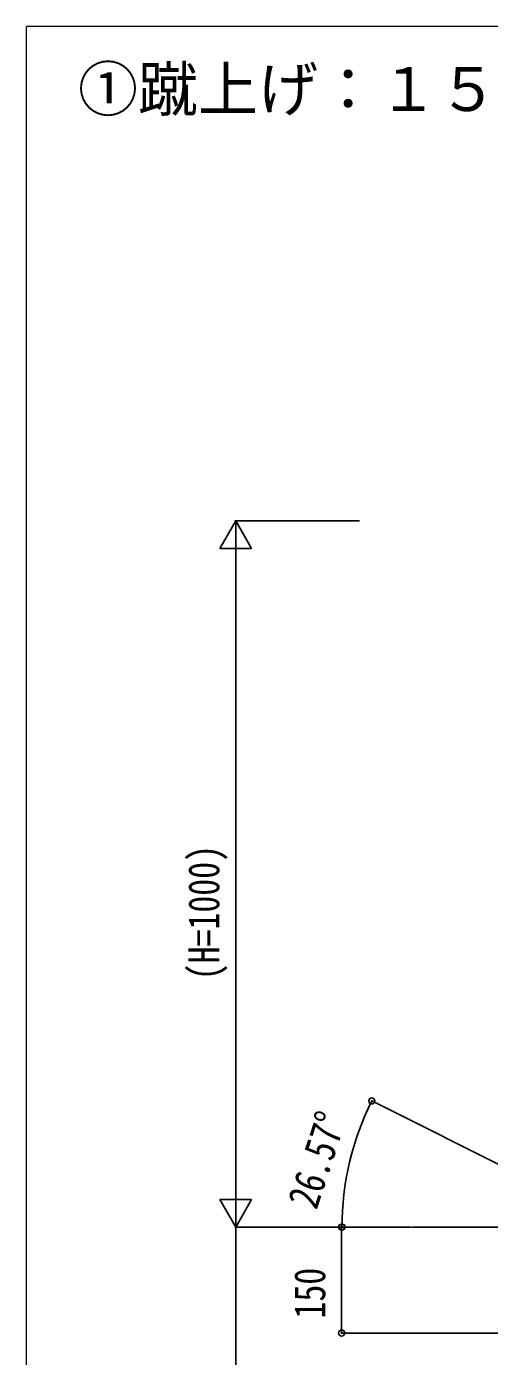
# Model space of a CAD drawing. Units: millimetres, scale not verified. Extents: x -4143 to 4140, y -2900 to 2898.
# Drawn here: x -3840 to -3185, y 964 to 2848 of the extents above; entities that cross this region are included whole.
import ezdxf
from ezdxf.enums import TextEntityAlignment as Align

# ---------------------------------------------------------------- set-up
doc = ezdxf.new("R2010")
doc.units = ezdxf.units.MM
doc.header["$LTSCALE"] = 10
for name, color, linetype in [('0-1_USER1', 3, 'Continuous'), ('0-3_YKK_A1', 4, 'Continuous'), ('0-4_YKK_D', 6, 'Continuous')]:
    doc.layers.add(name, color=color, linetype=linetype)
doc.layers.add('0-5_YKK_ZWAK', color=92, linetype='Continuous', lineweight=18)
doc.styles.add('ＭＳ ゴシック', font='')
doc.styles.get('ＭＳ ゴシック').set_extended_font_data('MS Gothic')

msp = doc.modelspace()

# ---------------------------------------------------------------- linework, layer by layer
at = {"layer": '0-3_YKK_A1'}
msp.add_lwpolyline([(-2093.97, 697.5), (-2393.97, 697.5), (-2393.97, 847.5), (-2693.97, 847.5), (-2693.97, 997.5), (-2993.97, 997.5), (-2993.97, 1147.5), (-3293.97, 1147.5)], dxfattribs=at)
at = {"layer": '0-4_YKK_D'}
for p, q in [((-3543.97, 2147.5), (-3566.47, 2108.53)), ((-3368.83, 2147.5), (-3544.97, 2147.5)), ((-3543.97, 2147.5), (-3521.47, 2108.53)), ((-3543.97, 2147.5), (-3543.97, 2069.56)), ((-3566.47, 2108.53), (-3521.47, 2108.53)), ((-3543.97, 1192.5), (-3543.97, 2102.5)), ((-2994.87, 1147.95), (-3352.18, 1326.6)), ((-3543.97, 1147.5), (-3543.97, 1225.44)), ((-3543.97, 1147.5), (-3566.47, 1186.47)), ((-3521.47, 1186.47), (-3566.47, 1186.47)), ((-3543.97, 1147.5), (-3521.47, 1186.47)), ((-3438.97, 1147.5), (-3544.97, 1147.5)), ((-3368.73, 1147.5), (-3544.97, 1147.5)), ((-3543.97, 1147.5), (-3543.97, 697.5)), ((-3344.97, 1147.5), (-3394.97, 1147.5)), ((-3294.97, 1147.5), (-3394.46, 1147.5)), ((-3393.97, 1147.5), (-3393.97, 997.5)), ((-3044.97, 997.5), (-3394.97, 997.5))]:
    msp.add_line(p, q, dxfattribs=at)
for centre in [(-3351.28, 1326.16), (-3393.97, 1147.5), (-3393.46, 1147.5), (-3393.97, 997.5)]:
    msp.add_circle(centre, 4.25, dxfattribs=at)
msp.add_arc((-2993.97, 1147.5), 399.49, 153.43495, 180, dxfattribs=at)
at = {"layer": '0-5_YKK_ZWAK', "color": 7}
for p in [(3959.92, 2847.5), (-3840.08, -2452.5)]:
    msp.add_line(p, (-3840.08, 2847.5), dxfattribs=at)

# ---------------------------------------------------------------- texts
at = {"layer": '0-1_USER1', "style": 'ＭＳ ゴシック'}
msp.add_text('①蹴上げ：１５０，踏面：３００', height=62.32, dxfattribs=at).set_placement((-3767.3, 2709.21), align=Align.BOTTOM_LEFT)
at = {"layer": '0-4_YKK_D', "style": 'ＭＳ ゴシック', "width": 0.8}
for s, rotation, p in [('(H=1000)', 90, (-3553.97, 1497.1)), ('26.57°', 71.825, (-3416.96, 1166.8)), ('150', 90, (-3403.97, 1018.1))]:
    msp.add_text(s, height=43.99, rotation=rotation, dxfattribs=at).set_placement(p, align=Align.BOTTOM_LEFT)

doc.saveas('drawing.dxf')
